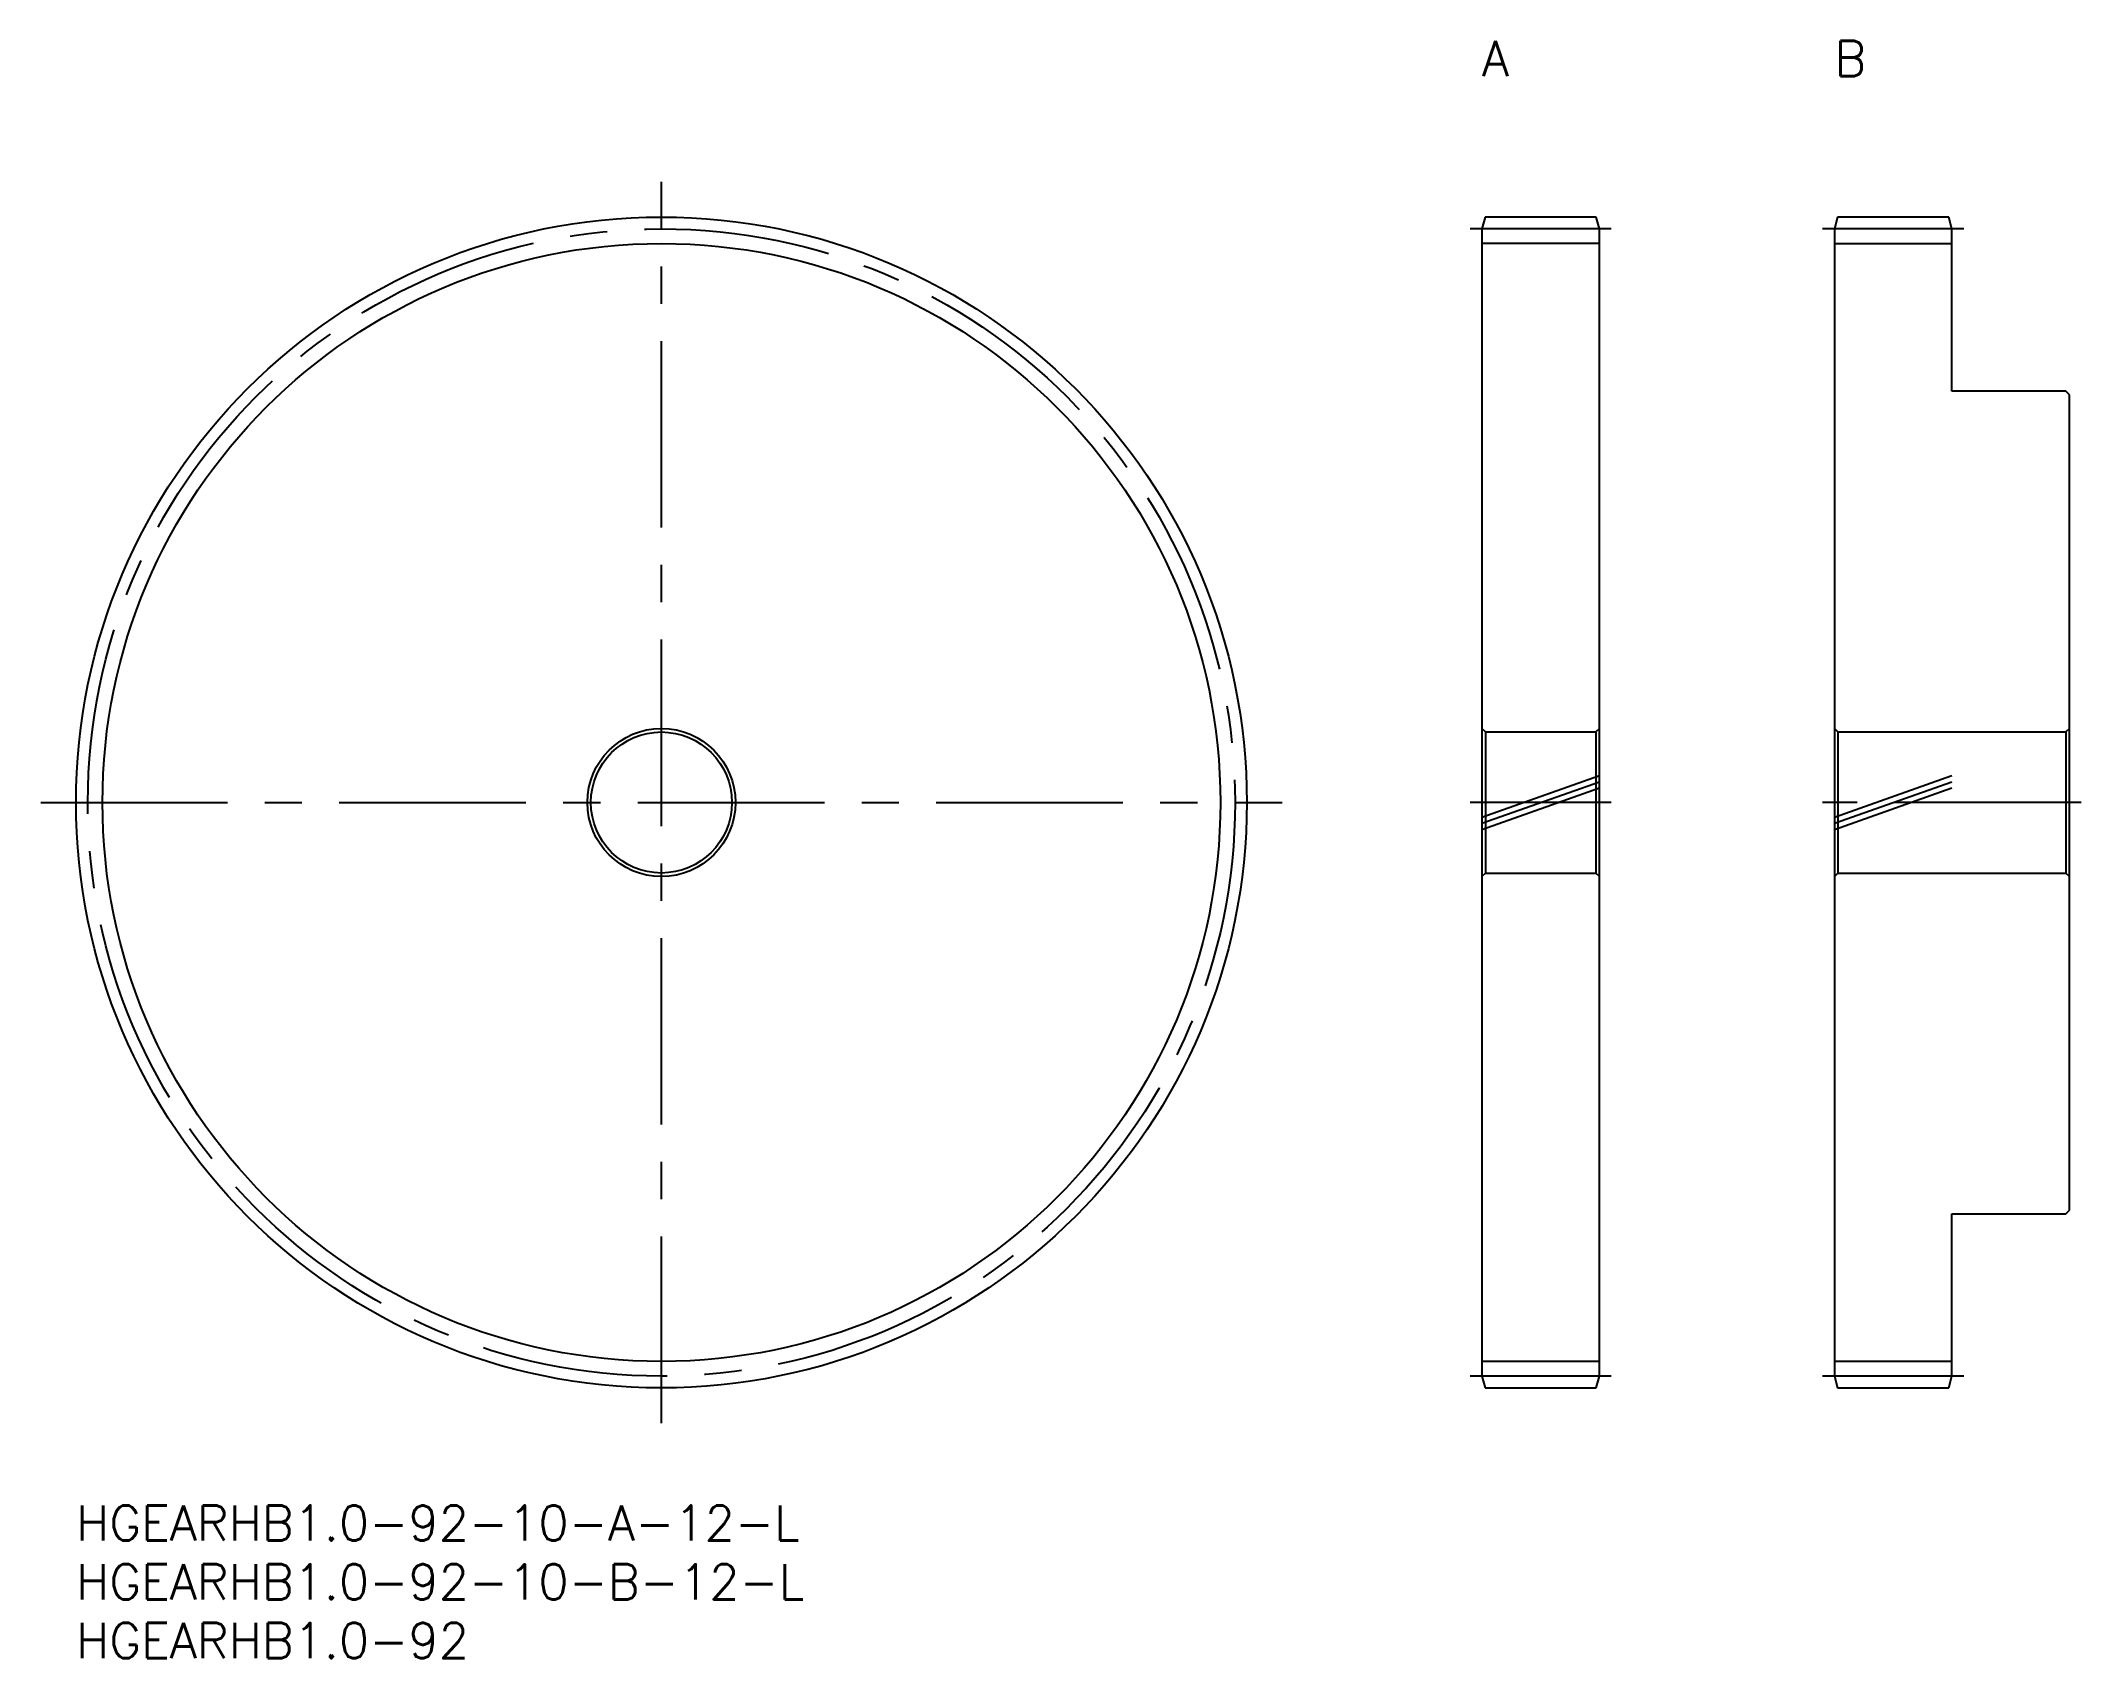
# Model space of a CAD drawing. Extents: x -3 to 171, y -13 to 125.
import ezdxf

# ---------------------------------------------------------------- set-up
doc = ezdxf.new("R2010")
doc.units = 0
doc.header["$LTSCALE"] = 0.5
doc.linetypes.add('CENTER', pattern=[50.8, 31.75, -6.35, 6.35, -6.35])
doc.linetypes.add('PHANTOM', pattern=[63.5, 31.75, -6.35, 6.35, -6.35, 6.35, -6.35])
for name, color, linetype in [('MSM_CENTER', 1, 'CENTER'), ('MSM_CONTINUOUS', 7, 'CONTINUOUS'), ('MSM_IMAGINARY', 6, 'PHANTOM'), ('MSM_NARROW', 5, 'CONTINUOUS'), ('MSM_PART_NUMBER', 7, 'CONTINUOUS')]:
    doc.layers.add(name, color=color, linetype=linetype)
doc.styles.get("Standard").update_dxf_attribs({"font": 'txt.shx', "height": 1, "bigfont": 'bigfont.shx'})

# ---------------------------------------------------------------- blocks, each defined once
blk = doc.blocks.new('*U21')
at = {"layer": 'MSM_PART_NUMBER'}
blk.add_text('A', height=3, dxfattribs=at).set_placement((119.62, 121.62))
blk = doc.blocks.new('*U22')
at = {"layer": 'MSM_PART_NUMBER'}
blk.add_text('B', height=3, dxfattribs=at).set_placement((149.62, 121.62))
blk = doc.blocks.new('*U23')
at = {"layer": 'MSM_PART_NUMBER'}
blk.add_text('HGEARHB1.0-92-10-A-12-L', height=3, dxfattribs=at).set_placement((0, -3))
blk = doc.blocks.new('*U24')
at = {"layer": 'MSM_PART_NUMBER'}
blk.add_text('HGEARHB1.0-92-10-B-12-L', height=3, dxfattribs=at).set_placement((0, -8))
blk = doc.blocks.new('*U25')
at = {"layer": 'MSM_PART_NUMBER'}
blk.add_text('HGEARHB1.0-92', height=3, dxfattribs=at).set_placement((0, -13))

msp = doc.modelspace()

# ---------------------------------------------------------------- linework, layer by layer
at = {"layer": 'MSM_CENTER'}
for p, q in [((49.81, 7), (49.81, 112.62)), ((130.62, 108.62), (118.62, 108.62)), ((160.62, 108.62), (148.62, 108.62)), ((-3, 59.81), (102.62, 59.81)), ((130.62, 59.81), (118.62, 59.81)), ((170.62, 59.81), (148.62, 59.81)), ((130.62, 11), (118.62, 11)), ((160.62, 11), (148.62, 11))]:
    msp.add_line(p, q, dxfattribs=at)
msp.add_circle((49.81, 59.81), 48.81, dxfattribs=at)
at = {"layer": 'MSM_CONTINUOUS'}
for p, q in [((119.89, 109.62), (119.62, 108.62)), ((129.35, 109.62), (119.89, 109.62)), ((129.62, 108.62), (129.35, 109.62)), ((149.89, 109.62), (149.62, 108.62)), ((159.35, 109.62), (149.89, 109.62)), ((159.62, 108.62), (159.35, 109.62)), ((119.62, 108.62), (119.62, 11)), ((129.62, 11), (129.62, 108.62)), ((149.62, 108.62), (149.62, 11)), ((159.62, 94.81), (159.62, 108.62)), ((129.62, 107.37), (119.62, 107.37)), ((149.62, 107.37), (159.62, 107.37)), ((169.32, 94.81), (159.62, 94.81)), ((169.62, 94.51), (169.32, 94.81)), ((169.62, 25.11), (169.62, 94.51)), ((119.92, 65.81), (119.62, 66.11)), ((129.62, 66.11), (129.32, 65.81)), ((149.92, 65.81), (149.62, 66.11)), ((169.62, 66.11), (169.32, 65.81)), ((119.92, 65.81), (119.92, 53.81)), ((119.92, 65.81), (129.32, 65.81)), ((129.32, 65.81), (129.32, 53.81)), ((149.92, 65.81), (149.92, 53.81)), ((149.92, 65.81), (169.32, 65.81)), ((169.32, 65.81), (169.32, 53.81)), ((119.92, 53.81), (119.62, 53.51)), ((119.92, 53.81), (129.32, 53.81)), ((129.62, 53.51), (129.32, 53.81)), ((149.92, 53.81), (149.62, 53.51)), ((149.92, 53.81), (169.32, 53.81)), ((169.62, 53.51), (169.32, 53.81)), ((159.62, 11), (159.62, 24.81)), ((159.62, 24.81), (169.32, 24.81)), ((169.32, 24.81), (169.62, 25.11)), ((129.62, 12.25), (119.62, 12.25)), ((159.62, 12.25), (149.62, 12.25)), ((119.62, 11), (119.89, 10)), ((129.35, 10), (129.62, 11)), ((149.62, 11), (149.89, 10)), ((159.35, 10), (159.62, 11)), ((119.89, 10), (129.35, 10)), ((149.89, 10), (159.35, 10))]:
    msp.add_line(p, q, dxfattribs=at)
for radius in [49.81, 6.3, 6]:
    msp.add_circle((49.81, 59.81), radius, dxfattribs=at)
at = {"layer": 'MSM_IMAGINARY'}
for p, q in [((119.62, 58.57), (129.62, 62.11)), ((119.62, 58.04), (129.62, 61.58)), ((119.62, 57.51), (129.62, 61.05)), ((149.62, 58.57), (159.62, 62.11)), ((149.62, 58.04), (159.62, 61.58)), ((149.62, 57.51), (159.62, 61.05))]:
    msp.add_line(p, q, dxfattribs=at)
at = {"layer": 'MSM_NARROW'}
msp.add_circle((49.81, 59.81), 47.56, dxfattribs=at)

# ---------------------------------------------------------------- block references
at = {"layer": 'MSM_CONTINUOUS'}
for name in ['*U21', '*U22', '*U23', '*U24', '*U25']:
    msp.add_blockref(name, (0, 0), dxfattribs=at)

doc.saveas('drawing.dxf')
